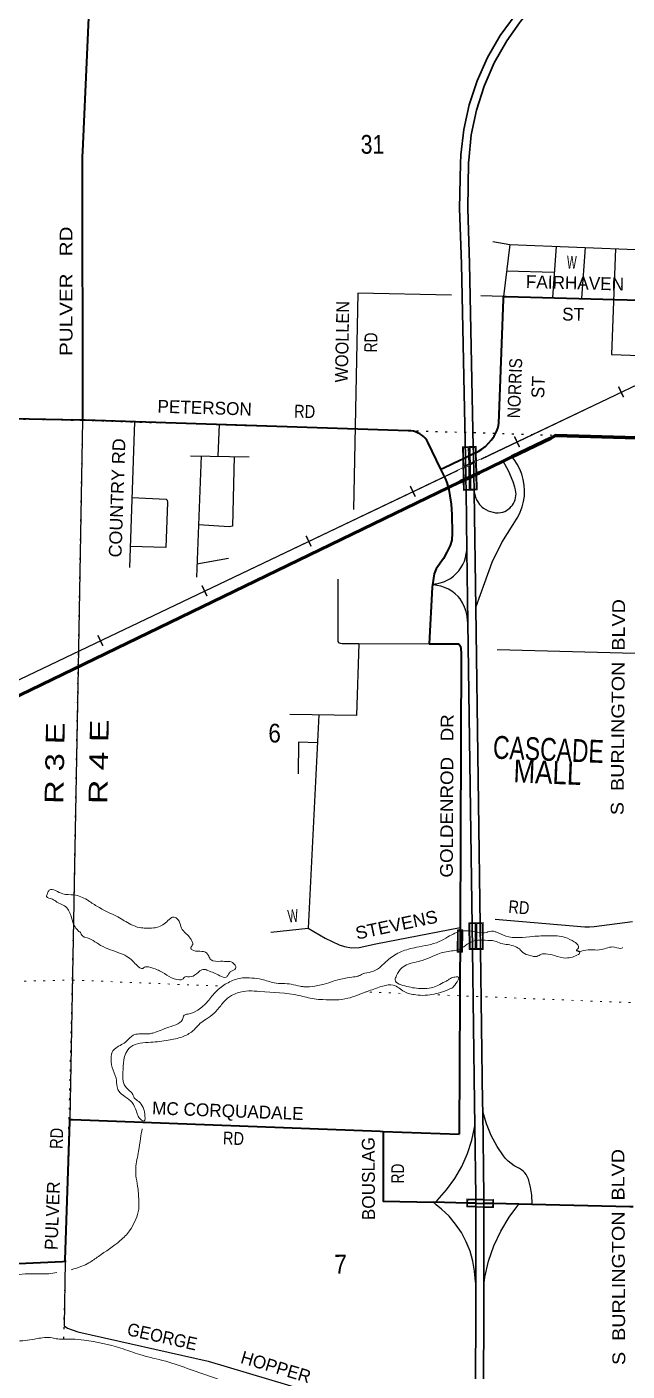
# Model space of a CAD drawing. Header units: feet. Extents: x -493433 to -244333, y 184684 to 373072.
# Drawn here: x -332280 to -326618, y 350695 to 363370 of the extents above; entities that cross this region are included whole.
import ezdxf
from ezdxf.enums import TextEntityAlignment as Align

# ---------------------------------------------------------------- set-up
doc = ezdxf.new("R2010")
doc.units = ezdxf.units.FT
doc.header["$LTSCALE"] = 60
doc.linetypes.add('DOT_DASHED', pattern=[7.7, 5, -1.2, 0.3, -1.2])
doc.linetypes.add('DOTTED', pattern=[1.5, 0.3, -1.2])
for name, color, linetype, lineweight in [('18', 7, 'Continuous', 35), ('19', 7, 'Continuous', 25), ('23', 7, 'Continuous', 70), ('26', 7, 'Continuous', 40), ('27', 7, 'Continuous', 13), ('29', 7, 'Continuous', 25), ('30', 7, 'Continuous', 13), ('34', 7, 'Continuous', 13), ('39', 7, 'Continuous', 13), ('44', 7, 'DOT_DASHED', 13), ('55', 7, 'Continuous', 13), ('6', 7, 'DOTTED', 25), ('61', 7, 'Continuous', 13), ('7', 7, 'DOTTED', 13)]:
    doc.layers.add(name, color=color, linetype=linetype, lineweight=lineweight)

msp = doc.modelspace()

# ---------------------------------------------------------------- linework, layer by layer
at = {"layer": '18'}
for p, q in [((-328063.37, 359141.33), (-328067.3, 359345.89)), ((-328138.51, 359104.97), (-328142.78, 359310.09)), ((-328060.7, 359002.66), (-328063.37, 359141.33)), ((-328045.29, 357890.23), (-328060.41, 358981.61)), ((-328119.06, 357754.21), (-328128.46, 358432.68)), ((-328079.85, 354922.66), (-328079.86, 354923.04))]:
    msp.add_line(p, q, dxfattribs=at)
for points in [[(-328067.3, 359345.89), (-328068.59, 359412.77), (-328105.15, 361138.12), (-328121.78, 361657.9), (-328112.68, 362092.36), (-328111.83, 362112.7), (-328088.28, 362350.41), (-328040.02, 362584.35), (-327967.57, 362811.97), (-327871.72, 363030.76), (-327753.53, 363238.34), (-327632.23, 363407.42), (-327614.32, 363432.39), (-327590.96, 363457.42), (-327258.02, 363814.15), (-327196.88, 363885.15)], [(-328142.78, 359310.09), (-328180.78, 361136.11), (-328197.46, 361657.49), (-328188.59, 362080.81), (-328185.41, 362163.21), (-328159.37, 362401.06), (-328108.6, 362634.89), (-328033.68, 362862.13), (-327935.41, 363080.3), (-327814.88, 363287), (-327673.4, 363479.96), (-327457.53, 363711.26)], [(-328128.46, 358432.68), (-328136.31, 358999.37), (-328138.51, 359104.97)], [(-328060.41, 358981.61), (-328060.7, 359002.66), (-328060.7, 359002.69)], [(-327979.7, 353145.32), (-327980.67, 353224.38), (-328000.71, 354671.29), (-328045.29, 357890.23)], [(-328053.64, 353007.93), (-328056.31, 353223.39), (-328076.35, 354670.13), (-328119.06, 357754.21)], [(-327969.28, 352276.37), (-327969.44, 352314.9), (-327969.76, 352341.01), (-327979.7, 353145.32)], [(-328044.93, 352278.08), (-328045.1, 352316.78), (-328045.42, 352342.24), (-328053.64, 353007.93)], [(-328045.92, 351522.02), (-328044.66, 352215.46), (-328044.93, 352278.08)], [(-327970.3, 351505.64), (-327969.01, 352213.44), (-327969.28, 352276.37)], [(-328050.65, 348935.39), (-328050.37, 349090.63), (-328045.92, 351522.02)], [(-327978.6, 347280.77), (-327977.94, 347325.48), (-327975.01, 348934.26), (-327974.75, 349076.48), (-327970.3, 351505.64)]]:
    msp.add_lwpolyline(points, dxfattribs=at)
at = {"layer": '18', "lineweight": 13}
msp.add_lwpolyline([(-328044.46, 354923.11), (-328044.2, 354923.11), (-328044.2, 354923.32)], dxfattribs=at)
at = {"layer": '19'}
for points in [[(-328060.41, 358981.61), (-328055.77, 358959.78), (-328048.03, 358934.38), (-328037.67, 358909.93), (-328026.61, 358889.93), (-328009.59, 358864.91), (-327984.61, 358841.68), (-327972.66, 358832.15), (-327951.82, 358818.84), (-327929.71, 358807.78), (-327906.56, 358799.08), (-327882.63, 358792.86), (-327858.18, 358789.17), (-327833.48, 358788.06), (-327808.8, 358789.54), (-327808.09, 358789.69), (-327789.82, 358794.73), (-327772.17, 358801.65), (-327755.34, 358810.38), (-327739.51, 358820.82), (-327724.87, 358832.85), (-327711.56, 358846.35), (-327699.73, 358861.17), (-327689.52, 358877.14), (-327681.04, 358894.1), (-327674.37, 358911.84), (-327669.6, 358930.19), (-327666.76, 358948.93), (-327665.91, 358967.87), (-327666.66, 358980.5), (-327670.15, 359005.56), (-327677.83, 359030.5), (-327693.08, 359080), (-327733.26, 359177.8), (-327769.95, 359245.86), (-327785.96, 359275.56)], [(-328045.29, 357890.23), (-328041.93, 357901.91), (-328041.15, 357904.64), (-327961.55, 358130.67), (-327891.14, 358322.89), (-327801.02, 358506.7), (-327693.82, 358677.47), (-327676.29, 358702.34), (-327660.49, 358727.47), (-327648.34, 358746.8), (-327625.26, 358793.79), (-327607.22, 358842.94), (-327594.42, 358893.7), (-327586.99, 358945.53), (-327585.02, 358997.84), (-327588.53, 359050.08), (-327597.48, 359101.66), (-327611.77, 359152.03), (-327631.25, 359200.63), (-327655.7, 359246.92), (-327684.86, 359290.4), (-327704.47, 359314.99)], [(-328454.01, 358107.51), (-328427.47, 358117.74), (-328416.3, 358118.95), (-328381.58, 358126.45), (-328347.84, 358137.54), (-328315.44, 358152.1), (-328284.74, 358169.96), (-328256.07, 358190.94), (-328229.75, 358214.79), (-328206.07, 358241.27), (-328185.29, 358270.08), (-328167.64, 358300.9), (-328153.3, 358333.4), (-328142.43, 358367.21), (-328135.17, 358401.98), (-328128.46, 358432.68)], [(-328119.06, 357754.21), (-328122.61, 357768.44), (-328127.5, 357812.89), (-328137.01, 357856.59), (-328151.03, 357899.05), (-328169.42, 357939.82), (-328191.97, 357978.44), (-328210.8, 357998.96), (-328239.44, 358025.03), (-328270.65, 358047.95), (-328304.08, 358067.49), (-328339.38, 358083.43), (-328376.15, 358095.59), (-328413.98, 358103.84), (-328427.47, 358105.33), (-328454.01, 358107.51)], [(-327515.37, 352266.1), (-327515.08, 352276.77), (-327517.75, 352353.49), (-327528.43, 352429.5), (-327546.99, 352503.99), (-327550.42, 352512.49), (-327559.7, 352531.32), (-327570.9, 352549.07), (-327583.89, 352565.56), (-327598.54, 352580.6), (-327614.67, 352594.02), (-327632.12, 352605.68), (-327651.11, 352614.01), (-327682.57, 352631.03), (-327712.07, 352651.25), (-327739.31, 352674.44), (-327740.19, 352675.36), (-327763.92, 352700.31), (-327782.77, 352725.36), (-327843.67, 352814.11), (-327899.47, 352917.04), (-327944.21, 353025.23), (-327970, 353112.52), (-327979.7, 353145.32)], [(-328444.15, 352287.1), (-328419.15, 352294.87), (-328408.97, 352304.83), (-328320.56, 352403.23), (-328242.91, 352510.33), (-328176.88, 352624.96), (-328123.2, 352745.86), (-328082.45, 352871.72), (-328060.37, 352976.14), (-328053.64, 353007.93)], [(-328045.92, 351522.02), (-328049.42, 351539.86), (-328056.13, 351636.67), (-328072.92, 351732.24), (-328099.61, 351825.54), (-328135.91, 351915.53), (-328181.41, 352001.24), (-328235.63, 352081.72), (-328297.96, 352156.09), (-328367.72, 352223.54), (-328419.15, 352263.77), (-328444.15, 352287.1)], [(-327970.3, 351505.64), (-327967.04, 351527.73), (-327959.07, 351581.67), (-327924.67, 351731.12), (-327874.83, 351876.15), (-327810.11, 352015.19), (-327731.2, 352146.69), (-327657.8, 352244.23), (-327639.24, 352268.9)]]:
    msp.add_lwpolyline(points, dxfattribs=at)
at = {"layer": '23'}
msp.add_line((-327785.96, 359275.56), (-327704.47, 359314.99), dxfattribs=at)
for points in [[(-327704.47, 359314.99), (-327337.73, 359492.45), (-327292.06, 359516.86), (-326527.12, 359494.94), (-326478.56, 360790.9)], [(-328063.37, 359141.33), (-328036.49, 359154.34), (-328014.42, 359165.02), (-327785.96, 359275.56)], [(-328302.2, 359025.75), (-328191.13, 359079.5), (-328138.51, 359104.97), (-328063.37, 359141.33)], [(-336522.57, 355003.74), (-335924.6, 355326.96), (-335582.2, 355502.73), (-328302.2, 359025.75)]]:
    msp.add_lwpolyline(points, dxfattribs=at)
at = {"layer": '26'}
for p, q in [((-328142.78, 359310.09), (-328067.3, 359345.89)), ((-328920.24, 352955.75), (-328202.63, 352928.34)), ((-328044.93, 352278.08), (-327969.28, 352276.37)), ((-327515.37, 352266.1), (-327639.24, 352268.9))]:
    msp.add_line(p, q, dxfattribs=at)
for points in [[(-331755.89, 359662.22), (-331752.56, 359687.22), (-331753.61, 362145.47), (-331753.61, 362148.12), (-331751.51, 362195.47), (-331630.33, 364933.03), (-331629.97, 364945.24)], [(-328067.3, 359345.89), (-328041.59, 359358.08), (-328024.09, 359366.38), (-327988.06, 359388.49), (-327954.54, 359414.25), (-327923.9, 359443.37), (-327896.47, 359475.54), (-327872.56, 359510.39), (-327852.41, 359547.56), (-327847.08, 359560.41), (-327836.71, 359585.4), (-327830.82, 359610.41), (-327829.57, 359618.01), (-327828.74, 359628.82), (-327784.98, 360802.25), (-327784.05, 360827.23), (-327759.72, 360826.55), (-326505.8, 360791.66), (-326478.56, 360790.9)], [(-331755.89, 359662.22), (-331780.89, 359662.71), (-336093.96, 359746.98)], [(-328374.24, 359200.32), (-328496.35, 359454.98), (-328507.79, 359472.68), (-328521.85, 359490.24), (-328537.66, 359506.23), (-328555.06, 359520.48), (-328573.86, 359532.83), (-328593.84, 359543.16), (-328614.79, 359551.33), (-328633.68, 359556.5), (-328657.03, 359560.63), (-328683.68, 359561.49), (-331730.89, 359660.34), (-331755.89, 359662.22)], [(-328374.24, 359200.32), (-328348.24, 359212.65), (-328196.7, 359284.51), (-328168.37, 359297.95), (-328142.78, 359310.09)], [(-328302.2, 359025.75), (-328304.9, 359039.7), (-328315.13, 359073.28), (-328318.23, 359080.6), (-328328.78, 359105.52), (-328340.81, 359130.6), (-328374.24, 359200.32)], [(-328302.2, 359025.75), (-328276.46, 358869.35), (-328272.59, 358770.77), (-328268.73, 358596.8), (-328270.66, 358531.08), (-328286.75, 358479.54), (-328317.04, 358417.03), (-328350.06, 358358.18), (-328419.45, 358258.53), (-328438.13, 358213.23), (-328454.01, 358107.51)], [(-328454.01, 358107.51), (-328457.12, 358086.8), (-328485.25, 357552.78)], [(-328485.25, 357552.78), (-328210.62, 357551.4), (-328201.1, 357547.2), (-328189.5, 357531.74), (-328182.1, 357472.19), (-328193.83, 354876.63), (-328202.63, 352928.34)], [(-336615.65, 348878.11), (-336583.37, 348873.87), (-336540.89, 348887.77), (-336524.46, 348928.07), (-336495.43, 349043.06), (-336163.05, 349839.1), (-336097.66, 349957.92), (-335707.03, 350406.13), (-335583.1, 350522.57), (-335244.45, 350742.8), (-334272.29, 351199.69), (-334154.79, 351259.6), (-334037.23, 351327.59), (-333785.43, 351544.3), (-333681.97, 351618.44), (-333544.42, 351656), (-331943.7, 351729.62), (-331918.32, 351730.79), (-331917.88, 351744.07), (-331875.07, 353044.51), (-331874.28, 353068.55), (-331849.25, 353067.6), (-328947.26, 352956.78), (-328920.24, 352955.75)], [(-328920.24, 352955.75), (-328920.14, 352930.83), (-328917.55, 352297.79), (-328444.15, 352287.1)], [(-328044.93, 352278.08), (-328130.11, 352280.01), (-328444.15, 352287.1)], [(-327639.24, 352268.9), (-327878, 352274.3), (-327969.28, 352276.37)], [(-326561.1, 352244.55), (-326593.83, 352245.28), (-327515.37, 352266.1)]]:
    msp.add_lwpolyline(points, dxfattribs=at)
at = {"layer": '29'}
for p, q in [((-327724.29, 361317.97), (-327784.05, 360827.23)), ((-327286.04, 361300.82), (-327323.01, 360814.76)), ((-327013.3, 361290.15), (-327048.64, 360812.83)), ((-327754.39, 361070.82), (-327304.55, 361057.54)), ((-329158.27, 360859.21), (-329198.87, 358818.47)), ((-328274.53, 360839.2), (-329158.27, 360859.21)), ((-327784.72, 360828.11), (-327998.76, 360832.96)), ((-331755.89, 359662.22), (-331795.02, 357329.74)), ((-331263.99, 359645.34), (-331310.68, 358272.37)), ((-330467.06, 359620.24), (-330477.18, 359322.09)), ((-330735.71, 359326.25), (-330182.54, 359317.34)), ((-330634.13, 359324.61), (-330680.59, 358181.1)), ((-330675.44, 358307.87), (-330377.65, 358361.3)), ((-327842.22, 357498.47), (-326542.29, 357466.1)), ((-331795.02, 357329.74), (-331874.28, 353068.55)), ((-329526.06, 356882.85), (-329625.82, 354871.87))]:
    msp.add_line(p, q, dxfattribs=at)
for points in [[(-327883.22, 361345.85), (-327724.29, 361317.97), (-326460.67, 361268.52)], [(-326728.32, 361278.99), (-326766.54, 360279.34), (-326494.52, 360271.87)], [(-330325.88, 359319.65), (-330340.61, 358662.51), (-330371.07, 358655.17), (-330660.55, 358674.42)], [(-331288.22, 358932.82), (-330967.04, 358916.81), (-330956.43, 358908), (-330953.63, 358884.28), (-330968.03, 358459.55), (-331303.95, 358470.29)], [(-329346.08, 358161.97), (-329345.12, 357573.91), (-329337.24, 357560.73), (-329307.13, 357556.91), (-329150.05, 357556.12), (-328485.25, 357552.78)], [(-329150.05, 357556.12), (-329169.14, 356876.46), (-329798.75, 356887.73)], [(-329539.1, 356619.99), (-329717.89, 356625.17), (-329721.75, 356327.5)], [(-327862.87, 354955.49), (-327018.23, 354885.38), (-326972.22, 354885.5), (-326927.78, 354887.43), (-326567.4, 354933.33)], [(-329978.08, 354833.79), (-329625.82, 354871.87), (-329466.37, 354777.52), (-329333.38, 354715.4), (-329285.08, 354698.01), (-329217.97, 354687.12), (-329145.96, 354690.28), (-328986.91, 354724.01), (-328193.83, 354876.63)], [(-331918.32, 351730.79), (-331927.46, 351120.62), (-331897.25, 351099.03), (-331799.37, 351066.22), (-330569.58, 350789.75), (-328114.54, 350057.38), (-328021.58, 350037.39), (-327354.84, 349959.36), (-327229.82, 349953.76), (-327057.19, 349958.07), (-326966.7, 349976.46)]]:
    msp.add_lwpolyline(points, dxfattribs=at)
at = {"layer": '34'}
for p, q in [((-325244.18, 360608.61), (-328041.48, 359273.74)), ((-328170.25, 359212.28), (-336521.2, 355226.74)), ((-328170.25, 359212.28), (-328041.48, 359273.74))]:
    msp.add_line(p, q, dxfattribs=at)
at = {"layer": '34', "lineweight": 25}
for points in [[(-327995.25, 359294.68), (-325243.76, 360607.69), (-324402.88, 360981.31), (-318494.44, 363800.52), (-307826.8, 369570.86)], [(-336519.21, 355226.63), (-331704.28, 357524.53), (-329432.21, 358608.89), (-328212.7, 359190.91)]]:
    msp.add_lwpolyline(points, dxfattribs=at)
at = {"layer": '39'}
for points in [[(-331772.44, 354830.04), (-331780.73, 354835.65), (-331808.81, 354862.08), (-331838.79, 354908.73), (-331866.49, 354993.76), (-331886.37, 355040.34), (-331924.46, 355080.98), (-331996.9, 355117.78), (-332039.11, 355146.31), (-332093.47, 355168.86), (-332085.19, 355199.12)], [(-332085.18, 355201.14), (-332068.83, 355229.33), (-332010.3, 355226.95), (-331939.85, 355194.21), (-331834.92, 355185.5), (-331712.07, 355138.31), (-331619.59, 355079.16), (-331422.4, 354976.96), (-331297.69, 354907.54), (-331217.14, 354876.75), (-331156.59, 354872.34), (-331021.2, 354889.73), (-330925.81, 354963.9), (-330907.56, 354975.92), (-330843.21, 354937.15), (-330821.44, 354870.35), (-330803.44, 354846), (-330795.41, 354837.87), (-330723.3, 354752.58), (-330715.46, 354718.19), (-330731.82, 354685.96), (-330729.87, 354675.85), (-330721.85, 354667.72), (-330582.74, 354636.58), (-330564.76, 354608.19), (-330542.79, 354573.71), (-330452.02, 354559.03), (-330377.32, 354558.59), (-330365.21, 354558.51), (-330320.98, 354529.96), (-330308.99, 354511.7), (-330311.15, 354491.52), (-330355.75, 354463.49), (-330374.07, 354441.38), (-330380.19, 354431.32), (-330400.53, 354409.21), (-330458.99, 354423.7), (-330571.73, 354472.86), (-330612.04, 354483.21), (-330628.22, 354479.27), (-330697.22, 354427.15), (-330761.92, 354413.39), (-330786.15, 354413.53), (-330810.53, 354389.44), (-330838.84, 354383.54), (-331028.06, 354469.53), (-331050.2, 354479.76), (-331132.8, 354506.51), (-331171.19, 354502.7), (-331187.4, 354492.7), (-331237.72, 354517.24), (-331319.98, 354594.51), (-331396.45, 354633.35), (-331583.71, 354709.22), (-331732.6, 354786.88), (-331742.68, 354788.96), (-331773.57, 354829.48)], [(-328110.05, 354847.65), (-328174.63, 354844.44), (-328308.27, 354788.67), (-328391.34, 354744.71), (-328605.72, 354691.45), (-328678.52, 354673.7), (-328812.15, 354617.93), (-328915.69, 354533.69), (-328954.3, 354497.56), (-329031.28, 354459.63), (-329112.17, 354439.91), (-329154.71, 354419.96), (-329215.35, 354410.22), (-329563.19, 354325.42), (-329666.2, 354319.97), (-329700.49, 354324.22), (-329785.17, 354342.91), (-329946.6, 354356), (-330063.49, 354389.02), (-330156.27, 354401.69), (-330247.13, 354402.24), (-330368.53, 354364.57), (-330471.95, 354296.5), (-330758.21, 354061.82), (-330802.77, 354041.89), (-330804.87, 354029.77), (-330940.77, 353937.65), (-331082.45, 353885.96), (-331120.87, 353876.09), (-331223.85, 353874.68), (-331276.42, 353862.88), (-331339.39, 353806.68), (-331438.76, 353742.62), (-331461.1, 353722.55), (-331481.55, 353682.27), (-331483.67, 353668.13), (-331474.32, 353556.95), (-331438.64, 353457.74), (-331429.1, 353374.86), (-331421.19, 353350.57), (-331371.08, 353295.72), (-331300.77, 353242.77), (-331254.84, 353167.74), (-331199.01, 353062.35), (-331176.87, 353052.12), (-331168.31, 353124.8), (-331170.21, 353140.98), (-331184.08, 353181.47), (-331224.09, 353236.26), (-331266.24, 353272.87), (-331286.17, 353313.39), (-331308.22, 353335.74), (-331362.31, 353398.7), (-331373.68, 353511.91), (-331364.81, 353629.04), (-331346.21, 353693.58), (-331299.37, 353751.89), (-331111.32, 353795.22), (-330945.62, 353814.43), (-330812.15, 353847.98), (-330716.9, 353899.95), (-330702.69, 353911.98), (-330643.71, 353976.29), (-330588.95, 354012.32), (-330450.79, 354140.8), (-330420.25, 354179.01), (-330349.19, 354237.18), (-330292.5, 354261.09), (-330187.38, 354280.66), (-330082.44, 354273.97), (-329713.2, 354237.42), (-329570.07, 354204.24), (-329487.32, 354197.68), (-329251.01, 354210.42), (-329083.02, 354270.02), (-329054.7, 354279.96), (-328923.15, 354325.64), (-328824.15, 354335.15), (-328721.6, 354273.92), (-328610.75, 354242.96), (-328521.95, 354238.38), (-328439.09, 354250.01), (-328283.27, 354301.61), (-328263, 354313.61), (-328222.27, 354365.9), (-328207.85, 354408.24), (-328242.16, 354410.47), (-328282.62, 354398.58), (-328308.99, 354380.56), (-328337.35, 354366.58), (-328402.2, 354330.6), (-328466.96, 354308.77), (-328624.45, 354307.69), (-328695.02, 354322.26), (-328805.64, 354385.55), (-328793.27, 354423.86)], [(-326660.45, 354689.09), (-326662.85, 354686.77), (-326736.06, 354692.38), (-326861.41, 354668.89), (-327031.07, 354659.8), (-327091.65, 354658.14), (-327095.65, 354664.23), (-327081.44, 354676.27), (-327093.22, 354724.82), (-327117.33, 354743.15), (-327201.85, 354784.07), (-327357.22, 354799.14), (-327506.66, 354793.98), (-327763.06, 354797.53), (-327849.63, 354834.41), (-327861.72, 354838.53), (-327930.38, 354836.92), (-327941.13, 354832.29), (-328028.41, 354834.26), (-328110.05, 354847.65)], [(-328793.27, 354423.86), (-328744.33, 354496.31), (-328683.52, 354532.31), (-328602.61, 354554.04), (-328499.42, 354585.75), (-328402.23, 354627.61), (-328274.82, 354657.14), (-328212.16, 354668.89), (-328074.02, 354747.9), (-327975.45, 354759.85)], [(-327975.45, 354759.85), (-327955.35, 354757.71), (-327866.35, 354749.66), (-327807.95, 354727.09), (-327741.4, 354716.59), (-327674.89, 354698.01), (-327622.61, 354665.37), (-327600.56, 354640.99), (-327536.14, 354614.34), (-327469.57, 354605.86), (-327427.03, 354625.8), (-327386.63, 354629.61), (-327303.96, 354612.95), (-327195.08, 354590.07), (-327077.76, 354623.71), (-327071.66, 354627.72), (-327065.5, 354643.85), (-327088.26, 354659.59)], [(-331192.66, 352980.6), (-331208.25, 352888.66), (-331225.19, 352769.55), (-331252.53, 352608.09), (-331250.99, 352537.37), (-331235.49, 352440.31), (-331224.28, 352304.87), (-331229.04, 352195.8), (-331261.94, 352107.1), (-331310.99, 352018.5), (-331398.43, 351926.09), (-331605.38, 351775.79), (-331694.61, 351715.72), (-331761.45, 351683.79), (-331860.54, 351651.19)], [(-331998.17, 351624.58), (-332072.85, 351612.91), (-332238.41, 351613.89), (-332468.71, 351593.04), (-332563.71, 351577.45), (-332653.05, 351503.22), (-332710, 351440.93), (-332728.33, 351416.8), (-332776.32, 351184.74), (-332809.22, 350998.82)], [(-329664.79, 350319.7), (-329970.9, 350434.66), (-330011.18, 350451.06), (-330738.29, 350709.96), (-330969.95, 350788.12), (-331213.83, 350850.17), (-331393.11, 350911.86), (-331737.86, 350986.64), (-331854.88, 350997.44), (-331988.13, 350998.23), (-332042.58, 351008.66), (-332183.95, 351001.41), (-332363.8, 350978.24), (-332555.49, 350995.54), (-332674.55, 351004.33), (-332906.77, 350999.65), (-333054.33, 350972.25), (-333092.72, 350968.43), (-333294.8, 350943.37), (-333484.62, 350936.41), (-333563.46, 350922.74), (-333605.98, 350904.82), (-333747.35, 350897.57), (-333797.79, 350903.93), (-333899.14, 350841.9), (-334040.56, 350828.6), (-334190.07, 350813.33), (-334297.29, 350781.63), (-334461.4, 350695.73), (-334601.15, 350629.89), (-334641.61, 350618.01), (-334712.77, 350543.68), (-334724.97, 350531.63), (-334781.71, 350499.64), (-334921.31, 350456.02), (-334925.46, 350439.88), (-334980.22, 350403.85), (-334994.46, 350385.75), (-335146.8, 350249.27), (-335227.91, 350197.22), (-335319.43, 350096.75), (-335416.84, 350022.58), (-335449.41, 349982.36), (-335491.97, 349958.37), (-335494.13, 349936.16), (-335530.8, 349887.89), (-335687.24, 349741.34), (-335705.55, 349719.22), (-335768.65, 349642.83), (-335889.14, 349437.47), (-335991.43, 349236.05), (-336083.28, 349085.07), (-336169.53, 348867.39), (-336174.54, 348721.96), (-336193.24, 348643.28), (-336258.4, 348558.81), (-336307.11, 348520.71), (-336311.27, 348502.56), (-336379.71, 348230.23), (-336400.92, 348076.81), (-336440.14, 347947.75), (-336442.51, 347895.23), (-336442.58, 347883.12), (-336451.97, 347687.21), (-336444.3, 347626.54), (-336430.57, 347565.86), (-336396.61, 347511.11), (-336388.78, 347474.7), (-336457.42, 347475.11), (-336454.31, 347335.69), (-336359.09, 347082.59), (-336351.55, 347001.74), (-336321.85, 346914.69), (-336252.06, 346782.96), (-336180.81, 346568.4), (-336132.95, 346479.22), (-336120.89, 346471.07), (-336111.04, 346434.65), (-336097.17, 346394.16), (-336059.52, 346288.88), (-335944.01, 346049.81), (-335882.07, 345952.47), (-335818.01, 345871.29), (-335769.85, 345826.55), (-335693.69, 345743.27), (-335519.12, 345582.65), (-335443.01, 345491.28), (-335405.05, 345430.46), (-335348.96, 345365.47), (-335200.23, 345265.6), (-335103.86, 345184.22), (-335025.37, 345147.39), (-334991.12, 345137.09), (-334648.71, 345015.87), (-334539.85, 344993), (-334432.92, 344982.26), (-334388.48, 344986.03)]]:
    msp.add_spline(points, degree=3, dxfattribs=at)
at = {"layer": '55'}
msp.add_line((-328101.7, 354914.86), (-328079.8, 354915.04), dxfattribs=at)
for points in [[(-328171, 359411.35), (-328107.88, 359411.96), (-328042.42, 359412.59)], [(-328033.03, 359003.83), (-328060.7, 359002.66), (-328098.48, 359001.06), (-328161.42, 358998.39), (-328163.61, 359092.82), (-328168.37, 359297.95), (-328171, 359411.35)], [(-328098.48, 359001.06), (-328105.81, 359321.66), (-328107.88, 359411.96)], [(-328033.03, 359003.83), (-328036.49, 359154.34), (-328041.17, 359358.28), (-328042.42, 359412.59)], [(-328079.84, 354915.04), (-328052.14, 354915.09), (-328050.24, 354679.11), (-328099.8, 354678.71), (-328101.7, 354914.86)], [(-328044.2, 354923.11), (-327977.31, 354923.65), (-327975.28, 354671.49), (-328042.18, 354671.17)], [(-327878.94, 352236.97), (-327968.96, 352239.21), (-328044.61, 352241.09), (-328131.02, 352243.25), (-328130.11, 352280.01), (-328129.14, 352318.88)], [(-328129.14, 352318.88), (-328045.1, 352316.78), (-327969.44, 352314.9), (-327877.05, 352312.6)], [(-327877.05, 352312.6), (-327878, 352274.3), (-327878.94, 352236.97)]]:
    msp.add_lwpolyline(points, dxfattribs=at)
for points in [[(-328162.81, 359403.43), (-328115.7, 359403.88), (-328113.81, 359321.48), (-328112.15, 359248.86), (-328158.71, 359226.64), (-328160.37, 359298.14)], [(-328099.69, 359404.04), (-328050.24, 359404.51), (-328049.17, 359358.1), (-328047.37, 359279.78), (-328096.31, 359256.42), (-328097.81, 359321.84)], [(-328158.3, 359209.11), (-328111.75, 359231.33), (-328106.66, 359008.72), (-328153.61, 359006.73), (-328155.61, 359093.01)], [(-328095.91, 359238.89), (-328046.97, 359262.25), (-328044.49, 359154.16), (-328041.21, 359011.49), (-328061.04, 359010.65), (-328090.67, 359009.4)], [(-328107.74, 354670.64), (-328109.76, 354922.8), (-328079.86, 354923.04), (-328044.2, 354923.11), (-328042.18, 354671.17)], [(-328036.14, 354915.17), (-327985.25, 354915.58), (-327983.34, 354679.45), (-328034.24, 354679.21)], [(-328121.34, 352310.68), (-328045.3, 352308.78), (-327969.64, 352306.9), (-327885.25, 352304.8), (-327886, 352274.5), (-327886.74, 352245.17), (-327968.76, 352247.21), (-328044.41, 352249.09), (-328122.82, 352251.05), (-328122.11, 352279.81)]]:
    msp.add_lwpolyline(points, close=True, dxfattribs=at)
at = {"layer": '6'}
for p, q in [((-331752.5, 362169.37), (-331632.34, 364932.09)), ((-331752.35, 359660.72), (-331752.47, 362162.69)), ((-331833.57, 355196.34), (-331752.35, 359660.72))]:
    msp.add_line(p, q, dxfattribs=at)
for points in [[(-336450.65, 359757.3), (-331752.35, 359660.72), (-326524.91, 359496.07)], [(-331931.13, 351001.38), (-331848.22, 354391.02), (-331838.61, 354919.44)]]:
    msp.add_lwpolyline(points, dxfattribs=at)
at = {"layer": '61'}
for p, q in [((-328218.92, 354856.74), (-328219.87, 354646.75)), ((-328218.92, 354856.74), (-328168.92, 354856.52)), ((-328168.92, 354856.52), (-328169.87, 354646.52)), ((-328219.87, 354646.75), (-328169.87, 354646.52))]:
    msp.add_line(p, q, dxfattribs=at)
msp.add_lwpolyline([(-328210.96, 354654.56), (-328210.96, 354848.71), (-328177.83, 354848.71), (-328177.83, 354654.56)], close=True, dxfattribs=at)
at = {"layer": '7'}
for p, q in [((-336533.56, 354278.01), (-331848.27, 354381.94)), ((-331848.27, 354381.94), (-330454.54, 354325.62)), ((-329045.08, 354268.64), (-328721.74, 354255.57)), ((-328401.98, 354242.64), (-326578.27, 354168.89))]:
    msp.add_line(p, q, dxfattribs=at)

# ---------------------------------------------------------------- texts
at = {"layer": '27'}
for s, height, rotation, width, p in [('PULVER   RD', 121, 90.003, 1.2, (-331849.37, 360267.75)), ('W', 121, 358.464, 0.6, (-327187.22, 361090.41)), ('NORRIS', 121, 87.864, 0.9, (-327627.87, 359677.69)), ('RD', 121, 358.196, 0.85, (-329760.35, 359686.92)), ('S  BURLINGTON  BLVD', 121, 89.598, 1.15, (-326651.19, 355936.98)), ('GOLDENROD   DR', 120, 89.741, 1.1, (-328262.26, 355348.24)), ('RD', 121, 87.9, 0.85, (-331943.07, 352788.19)), ('RD', 121, 357.813, 0.85, (-330432.2, 352833.27)), ('S  BURLINGTON  BLVD', 121, 90.255, 1.15, (-326635.38, 350752.92)), ('RD', 121, 90.234, 0.8, (-328721.52, 352464.81))]:
    msp.add_text(s, height=height, rotation=rotation, dxfattribs=dict(at, width=width)).set_placement(p)
for s, rotation, p in [('FAIRHAVEN', 358.464, (-327574.16, 360908.38)), ('ST', 358.464, (-327232.61, 360602.46)), ('ST', 87.864, (-327400.78, 359866.57)), ('PETERSON', 358.196, (-331049.25, 359732.54)), ('MC CORQUADALE', 357.814, (-331099.94, 353116.72)), ('BOUSLAG', 90.234, (-328995.98, 352118.55)), ('PULVER', 87.9, (-331991.01, 351834.64))]:
    msp.add_text(s, height=121, rotation=rotation, dxfattribs=at).set_placement(p)
at = {"layer": '30'}
for s, height, rotation, width, p in [('WOOLLEN', 121, 88.861, 0.95, (-329253.25, 360015.87)), ('RD', 121, 88.86, 0.8, (-328976.89, 360299.46)), ('COUNTRY RD', 120, 88.052, 1.05, (-331387.77, 358365.38)), ('W', 120, 6.17, 0.65, (-329812.43, 354923.28)), ('STEVENS', 120, 11.973, 1.05, (-329165.91, 354762.96)), ('RD', 120, 355.255, 0.85, (-327741, 355016.72)), ('GEORGE', 120, 347.33, 0.95, (-331342.13, 351035.17))]:
    msp.add_text(s, height=height, rotation=rotation, dxfattribs=dict(at, width=width)).set_placement(p)
msp.add_text('HOPPER', height=120, rotation=343.389, dxfattribs=at).set_placement((-330272.33, 350774.12))
at = {"layer": '34'}
for rotation, p in [(25.448, (-326651.65, 359877.73)), (25.448, (-327633.49, 359408.07)), (25.449, (-328616.19, 358940.23)), (25.449, (-329598.03, 358470.55)), (25.45, (-330580.72, 358002.7)), (25.45, (-331562.53, 357533.01))]:
    msp.add_text('I', height=111, rotation=rotation, dxfattribs=at).set_placement(p, align=Align.CENTER)
at = {"layer": '44'}
for s, width, p in [('CASCADE', 0.75, (-327364.32, 356449.79)), ('MALL', 0.85, (-327373.02, 356234.09))]:
    msp.add_text(s, height=215.6, rotation=357.69, dxfattribs=dict(at, width=width)).set_placement(p, align=Align.CENTER)
at = {"layer": '6'}
for s, width, p in [('R 3 E', 1.3, (-331935.94, 356042.27)), ('R 4 E', 1.35, (-331521.57, 356040.35))]:
    msp.add_text(s, height=176.5, rotation=88.958, dxfattribs=dict(at, width=width)).set_placement(p)
at = {"layer": '7'}
for s, rotation, width, p in [('31', 0.277, 0.85, (-329130.89, 362173.54)), ('6', 0.278, 0.9, (-330001.72, 356622.15)), ('7', 0.278, 0.9, (-329379.48, 351615.07))]:
    msp.add_text(s, height=176.5, rotation=rotation, dxfattribs=dict(at, width=width)).set_placement(p)

doc.saveas('drawing.dxf')
